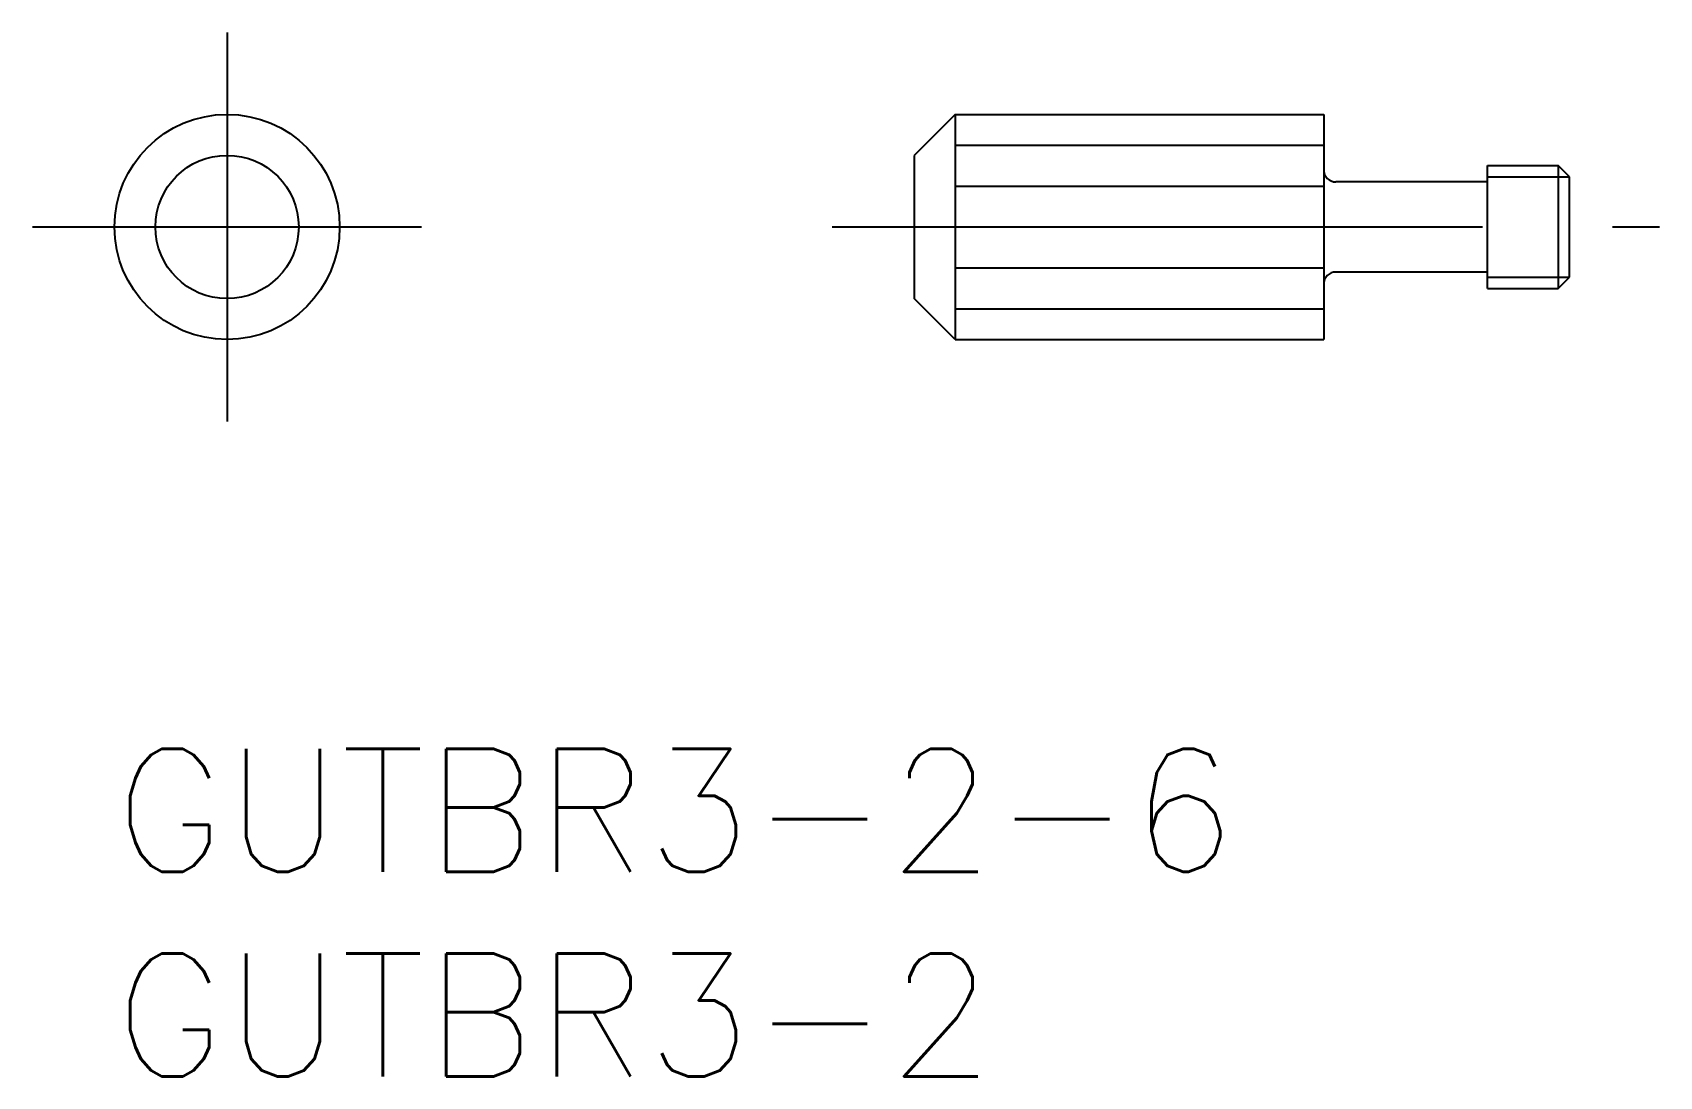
# Model space of a CAD drawing. Extents: x -2 to 37.7, y -8 to 17.5.
import ezdxf

# ---------------------------------------------------------------- set-up
doc = ezdxf.new("R2010")
doc.units = 0
doc.header["$LTSCALE"] = 0.5
doc.linetypes.add('CENTER', pattern=[50.8, 31.75, -6.35, 6.35, -6.35])
for name, color, linetype in [('MSM_CENTER', 1, 'CENTER'), ('MSM_CONTINUOUS', 7, 'CONTINUOUS'), ('MSM_NARROW', 5, 'CONTINUOUS'), ('MSM_PART_NUMBER', 7, 'CONTINUOUS')]:
    doc.layers.add(name, color=color, linetype=linetype)
doc.styles.get("Standard").update_dxf_attribs({"font": 'txt.shx', "height": 1, "bigfont": 'bigfont.shx'})

# ---------------------------------------------------------------- blocks, each defined once
blk = doc.blocks.new('*U2')
at = {"layer": 'MSM_PART_NUMBER'}
blk.add_text('GUTBR3-2-6', height=3, dxfattribs=at).set_placement((0, -3))
blk = doc.blocks.new('*U3')
at = {"layer": 'MSM_PART_NUMBER'}
blk.add_text('GUTBR3-2', height=3, dxfattribs=at).set_placement((0, -8))

msp = doc.modelspace()

# ---------------------------------------------------------------- linework, layer by layer
at = {"layer": 'MSM_CENTER'}
for p, q in [((2.75, 17.5), (2.75, 8)), ((-2, 12.75), (7.5, 12.75)), ((17.531, 12.75), (37.731, 12.75))]:
    msp.add_line(p, q, dxfattribs=at)
at = {"layer": 'MSM_CONTINUOUS'}
for p, q in [((20.531, 15.5), (19.531, 14.5)), ((20.531, 15.5), (29.531, 15.5)), ((20.531, 15.5), (20.531, 10)), ((29.531, 15.5), (29.531, 10)), ((19.531, 14.5), (19.531, 11)), ((33.531, 11.25), (33.531, 14.25)), ((33.531, 14.25), (35.261, 14.25)), ((35.531, 13.979), (35.261, 14.25)), ((35.261, 14.25), (35.261, 11.25)), ((35.531, 11.521), (35.531, 13.979)), ((33.531, 13.85), (29.831, 13.85)), ((33.531, 11.65), (29.831, 11.65)), ((33.531, 11.25), (35.261, 11.25)), ((35.261, 11.25), (35.531, 11.521)), ((20.531, 10), (19.531, 11)), ((20.531, 10), (29.531, 10))]:
    msp.add_line(p, q, dxfattribs=at)
for radius in [2.75, 1.75]:
    msp.add_circle((2.75, 12.75), radius, dxfattribs=at)
for centre, start, end in [((29.831, 14.15), 180, 270), ((29.831, 11.35), 90, 180)]:
    msp.add_arc(centre, 0.3, start, end, dxfattribs=at)
at = {"layer": 'MSM_NARROW'}
for p, q in [((20.531, 14.75), (29.531, 14.75)), ((33.531, 13.979), (35.531, 13.979)), ((20.531, 13.75), (29.531, 13.75)), ((20.531, 12.75), (29.531, 12.75)), ((20.531, 11.75), (29.531, 11.75)), ((33.531, 11.521), (35.531, 11.521)), ((20.531, 10.75), (29.531, 10.75))]:
    msp.add_line(p, q, dxfattribs=at)

# ---------------------------------------------------------------- block references
at = {"layer": 'MSM_CONTINUOUS'}
for name in ['*U2', '*U3']:
    msp.add_blockref(name, (0, 0), dxfattribs=at)

doc.saveas('drawing.dxf')
